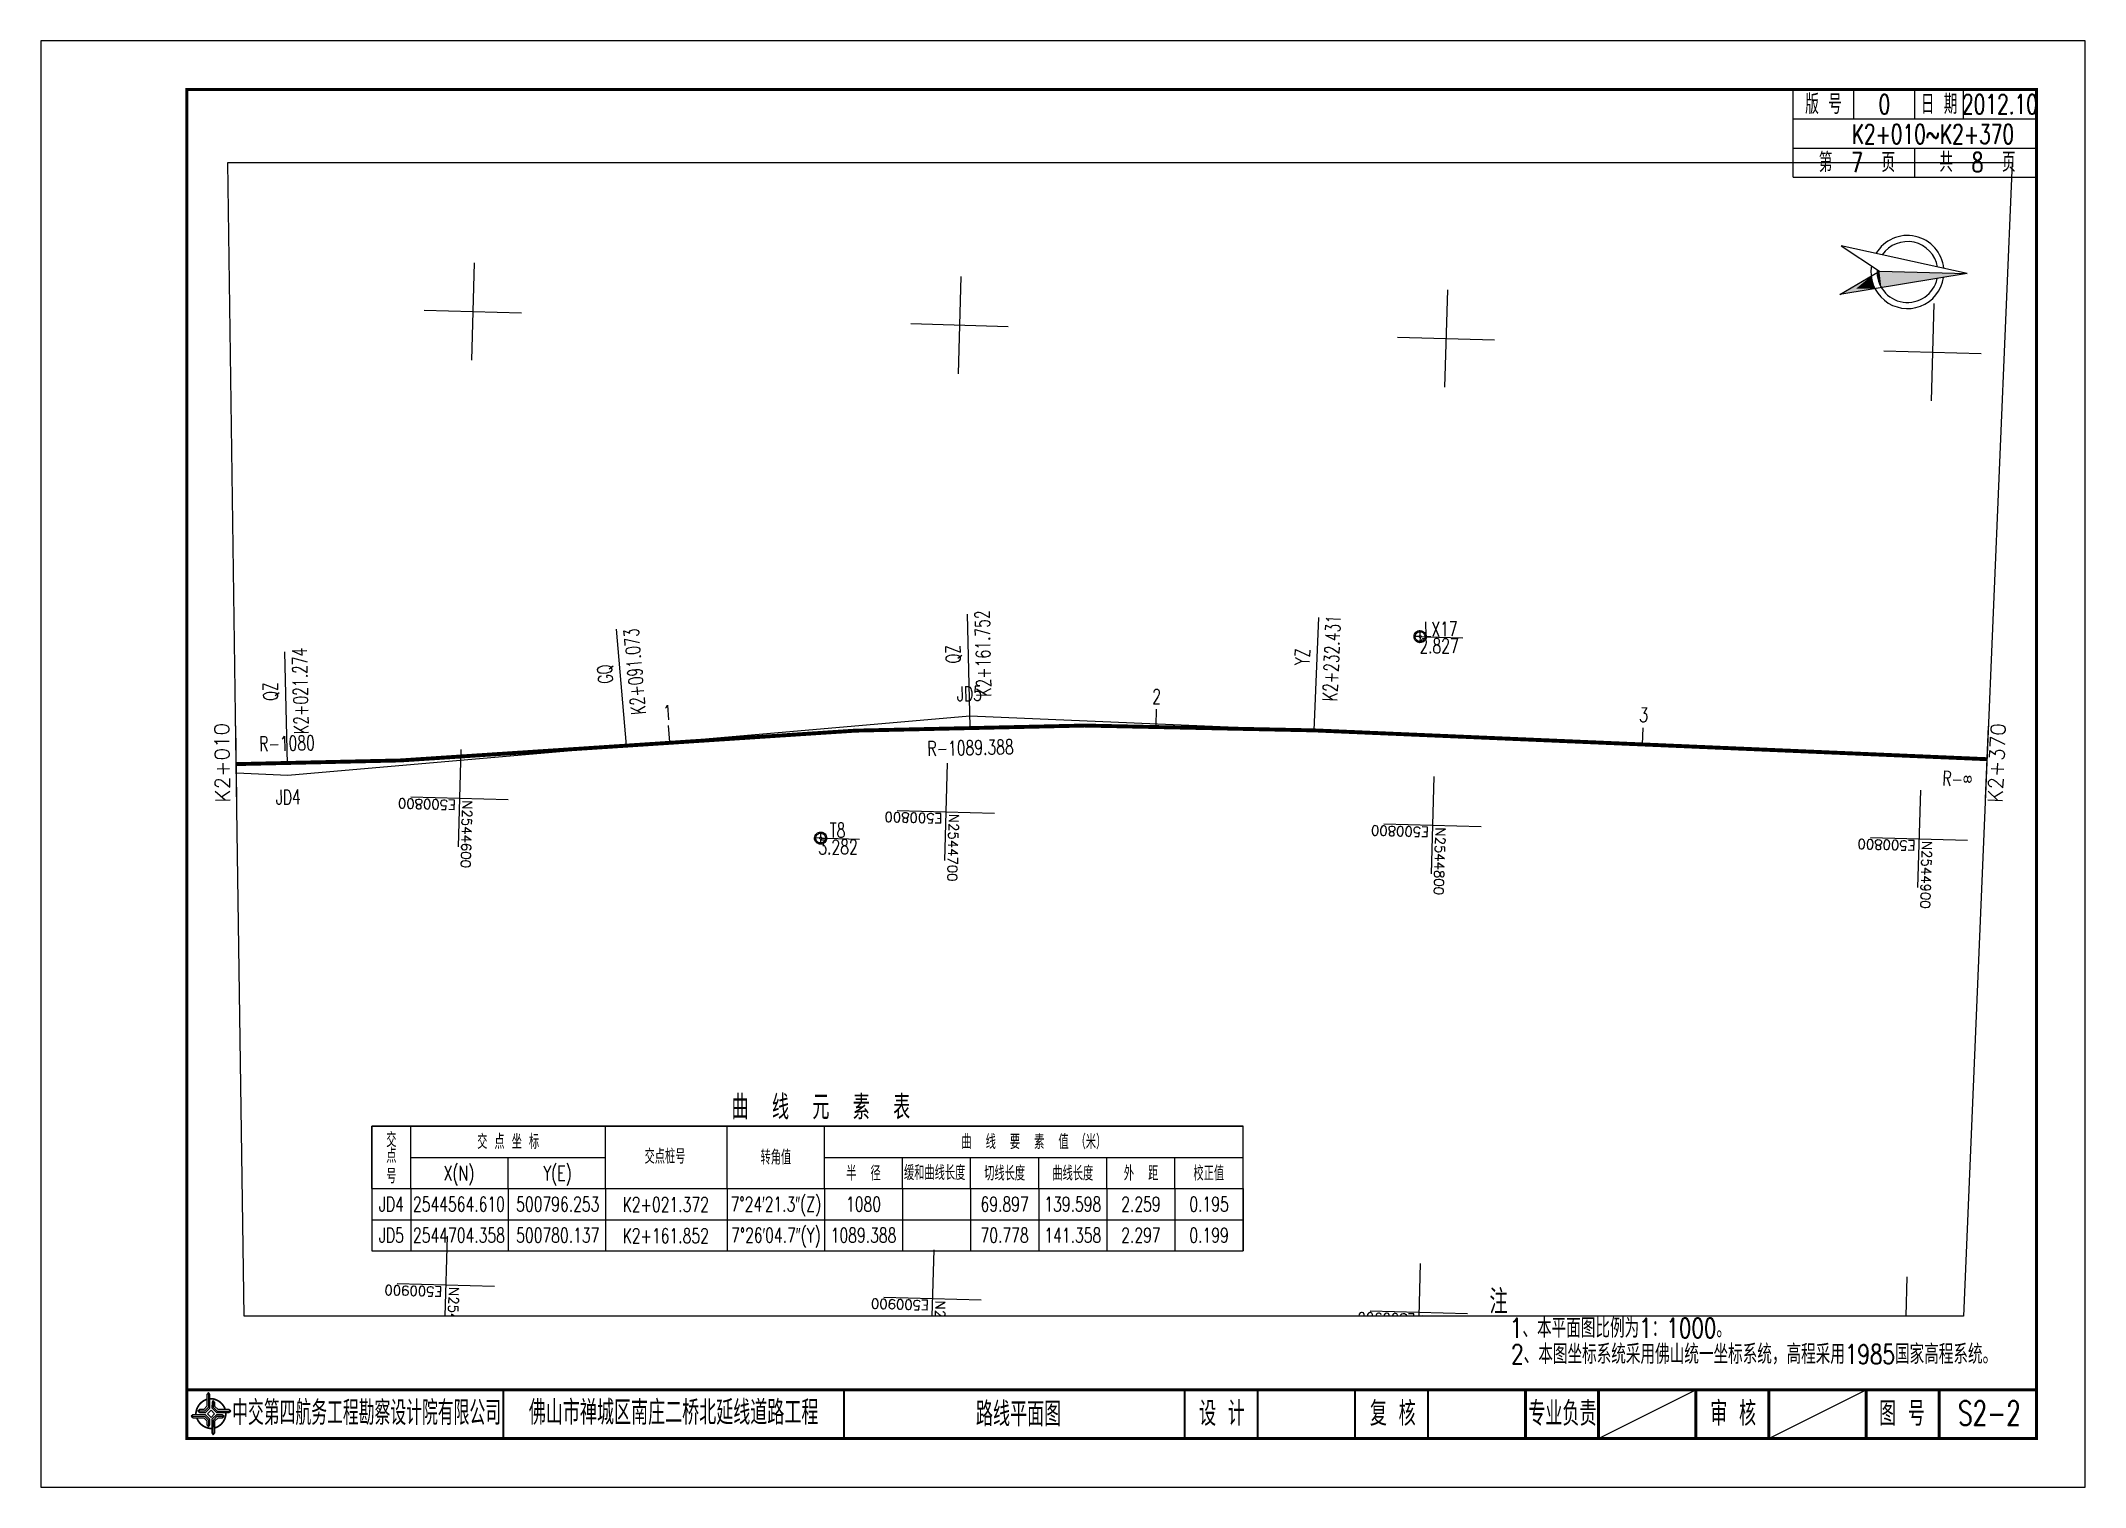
# Paper-space layout '平面图007' of a CAD drawing. Header units: inches, sheet in millimetres. Extents: x -7 to 413, y -20 to 277.
# The model-space entities are those that its viewports show. They can reach past a viewport. Long polylines and large blocks are cut down to what shows.
import ezdxf
from ezdxf.enums import TextEntityAlignment as Align

# ---------------------------------------------------------------- set-up
doc = ezdxf.new("R2010")
doc.units = ezdxf.units.IN
for name, color, linetype in [('canshu', 7, 'Continuous'), ('circle', 3, 'Continuous'), ('HIDE_B', 7, 'Continuous'), ('station', 6, 'Continuous'), ('zhix', 7, 'Continuous'), ('内起讫桩号', 7, 'Continuous'), ('图框', 7, 'Continuous'), ('坐标网', 2, 'Continuous'), ('控制导线点', 7, 'Continuous'), ('文字', 7, 'Continuous'), ('标题栏', 7, 'Continuous'), ('次轮廓线', 7, 'Continuous'), ('红色线', 1, 'Continuous'), ('表头', 6, 'Continuous'), ('表线', 7, 'Continuous'), ('表行', 7, 'Continuous'), ('要素桩', 7, 'Continuous')]:
    doc.layers.add(name, color=color, linetype=linetype)
doc.styles.add('GTF_XW', font='simplex1.shx', dxfattribs={"width": 0.7, "bigfont": 'hztxt.shx'})
doc.styles.get("Standard").update_dxf_attribs({"font": 'simplex1.shx', "width": 0.7, "bigfont": 'hztxt.shx'})
doc.styles.add('内起讫桩号', font='simplex1.shx', dxfattribs={"width": 0.7, "bigfont": 'hztxt.shx'})
doc.styles.add('表头', font='simplex1.shx', dxfattribs={"width": 0.7, "bigfont": 'hztxt.shx'})
doc.styles.add('表行', font='simplex1.shx', dxfattribs={"width": 0.7, "bigfont": 'hztxt.shx'})

# ---------------------------------------------------------------- blocks, each defined once
blk = doc.blocks.new('TK.SBZ')
at = {"layer": '标题栏'}
blk.add_line((-15, 0), (15, 0), dxfattribs=at)
at = {"layer": '内起讫桩号', "style": '内起讫桩号'}
blk.add_attdef('0001', text='', height=2.5, dxfattribs=at).set_placement((0, 1), align=Align.BOTTOM_CENTER)
blk = doc.blocks.new('TK.EBZ')
at = {"layer": '标题栏'}
blk.add_line((-15, 0), (15, 0), dxfattribs=at)
at = {"layer": '内起讫桩号', "style": '内起讫桩号'}
blk.add_attdef('0001', text='', height=2.5, dxfattribs=at).set_placement((0, -1), align=Align.TOP_CENTER)
blk = doc.blocks.new('*U18')
at = {"linetype": 'Continuous'}
for points in [[(7.37, -20.86), (4.74, -14.23), (2.1, -14.85)], [(7.37, -20.86), (2.1, -14.85), (10, -27.5)], [(7.37, -20.86), (7.24, -13.14), (4.74, -14.23)], [(7.37, -20.86), (10, -27.5), (7.24, -13.14)]]:
    blk.add_solid(points, dxfattribs=at)
blk = doc.blocks.new('*U17')
at = {"linetype": 'Continuous'}
for points in [[(0, 24.5), (0, -11.5), (6.74, -10.53)], [(0.62, -12.48), (6.74, -10.53), (0, -11.5)], [(6.74, -10.53), (0.62, -12.48), (3.8, -11.91)]]:
    blk.add_solid(points, dxfattribs=at)
blk = doc.blocks.new('TK.ZBZ')
for p, q in [((0, 24.5), (-10, -27.5)), ((0, -11.5), (0, 24.5)), ((0, 24.5), (10, -27.5)), ((-10, -27.5), (0, -11.5)), ((10, -27.5), (0, -11.5))]:
    blk.add_line(p, q)
for radius, start, end in [(15, 97.08036, 241.14858), (12.5, 100.83878, 237.39017), (15, 261.96927, 82.91964), (12.5, 267.17751, 79.16122)]:
    blk.add_arc((0, 0), radius, start, end)
at = {"linetype": 'Continuous'}
for name in ['*U17', '*U18']:
    blk.add_blockref(name, (0, 0), dxfattribs=at)
blk = doc.blocks.new('曲线元素表带坐标无要素桩表行')
at = {"layer": '表线'}
for p, q in [((-179, 0), (-179, -12.8)), ((-163, 0), (-163, -12.8)), ((-123, 0), (-123, -12.8)), ((-83, 0), (-83, -12.8)), ((-33, 0), (-33, -12.8)), ((7, 0), (7, -12.8)), ((39, 0), (39, -12.8)), ((67, 0), (67, -12.8)), ((95, 0), (95, -12.8)), ((123, 0), (123, -12.8)), ((151, 0), (151, -12.8)), ((179, 0), (179, -12.8)), ((-179, -12.8), (179, -12.8))]:
    blk.add_line(p, q, dxfattribs=at)
at = {"layer": '表行', "style": '表行'}
for tag, width, p in [('JDNAME', 0.75, (-171, -6.4)), ('XN', 0.75, (-143.25, -6.4)), ('YE', 0.75, (-102.62, -6.4)), ('JDZH', 0.75, (-58.27, -6.59)), ('ZHUANJ', 0.65, (-13, -6.4)), ('RR', 0.75, (23, -6.4)), ('S1_S2', 0.75, (53, -6.4)), ('T1_T2', 0.75, (81, -6.4)), ('SC', 0.75, (109, -6.4)), ('EE', 0.75, (137, -6.4)), ('S_T', 0.75, (165, -6.4))]:
    blk.add_attdef(tag, text='', height=4.5, dxfattribs=dict(at, width=width)).set_placement(p, align=Align.MIDDLE_CENTER)
blk = doc.blocks.new('曲线元素表带坐标无要素桩表头')
at = {"layer": '表线'}
for p, q in [((-179, 25.6), (179, 25.6)), ((-179, 0), (-179, 25.6)), ((179, 0), (179, 25.6))]:
    blk.add_line(p, q, dxfattribs=at)
at = {"layer": '表线', "color": 7}
for p, q in [((-163, 0), (-163, 25.6)), ((-83, 0), (-83, 25.6)), ((-33, 0), (-33, 25.6)), ((7, 0), (7, 25.6)), ((-163, 12.8), (-83, 12.8)), ((-123, 0), (-123, 12.8)), ((7, 12.8), (179, 12.8)), ((39, 0), (39, 12.8)), ((67, 0), (67, 12.8)), ((95, 0), (95, 12.8)), ((123, 0), (123, 12.8)), ((151, 0), (151, 12.8)), ((-179, 0), (179, 0))]:
    blk.add_line(p, q, dxfattribs=at)
at = {"layer": '表头', "color": 7, "style": '表头', "width": 0.7}
for s, height, p in [('曲  线  元  素  表', 10, (5.5, 33.38)), ('点', 6, (-171, 13.5)), ('交', 6, (-171, 20)), ('交 点 坐 标', 6, (-123, 19.25)), ('交点桩号', 6, (-58.56, 13.19)), ('曲  线  要  素  值 （米）', 6, (93, 19.2)), ('号', 6, (-171, 5.13)), ('X(N)', 6, (-143.25, 6.25)), ('Y(E)', 6, (-102.75, 6.25)), ('转角值', 6, (-13, 12.8)), ('半  径', 6, (23, 6.25)), ('缓和曲线长度', 6, (52.24, 6.45)), ('切线长度', 6, (81, 6.25)), ('曲线长度', 6, (109, 6.25)), ('外  距', 6, (137.06, 6.25)), ('校正值', 6, (164.88, 6.25))]:
    blk.add_text(s, height=height, dxfattribs=at).set_placement(p, align=Align.MIDDLE_CENTER)
blk = doc.blocks.new('tb')
at = {"lineweight": -3}
h = blk.add_hatch(color=256, dxfattribs=at)
h.paths.add_polyline_path([(-1.23, -0.13), (-3.78, -0.14), (-4.14, -0.41), (-1.4, -0.44), (-0.56, -1.24), (-0.54, -2.62), (-0.27, -2.2), (-0.26, -1.06)])
h.paths.add_polyline_path([(0.13, -1.08), (0.14, -3.86), (0.41, -4.26), (0.44, -1.24), (1.25, -0.43), (2.66, -0.43), (2.26, -0.16), (1.07, -0.15)])
h.paths.add_polyline_path([(1.08, 0.3), (3.62, 0.3), (4.02, 0.56), (1.25, 0.57), (0.43, 1.39), (0.43, 2.8), (0.16, 2.41), (0.15, 1.24)])
h.paths.add_polyline_path([(-0.28, 1.21), (-0.28, 3.99), (-0.56, 4.39), (-0.57, 1.41), (-1.38, 0.6), (-2.74, 0.56), (-2.33, 0.3), (-1.2, 0.29)])
for p, q in [((-0.56, 4.39), (-0.57, 1.41)), ((-1.38, 0.6), (-2.74, 0.56)), ((-0.57, 1.41), (-1.38, 0.6)), ((0.43, 2.8), (0.43, 1.39)), ((0.43, 1.39), (1.25, 0.57)), ((1.25, 0.57), (4.02, 0.56)), ((-4.14, -0.41), (-1.4, -0.44)), ((-1.4, -0.44), (-0.56, -1.24)), ((-0.56, -1.24), (-0.54, -2.62)), ((0.41, -4.26), (0.44, -1.24)), ((0.44, -1.24), (1.25, -0.43)), ((1.25, -0.43), (2.66, -0.43))]:
    blk.add_line(p, q, dxfattribs=at)
at = {"lineweight": -3, "flags": 128}
for points in [[(-0.9, 3.99), (-0.9, 1.58), (-1.53, 0.91), (-2.34, 0.91), (-2.74, 0.56), (-2.33, 0.3), (-1.2, 0.29), (-0.28, 1.21), (-0.28, 3.99), (-0.56, 4.39)], [(-0.04, 0.77), (0.68, 0.04), (-0.04, -0.69), (-0.77, 0.05)], [(3.62, 0.92), (1.43, 0.92), (0.77, 1.54), (0.77, 2.38), (0.43, 2.8), (0.16, 2.41), (0.15, 1.24), (1.08, 0.3), (3.62, 0.3), (4.02, 0.56)], [(-3.73, -0.76), (-1.54, -0.76), (-0.89, -1.39), (-0.89, -2.21), (-0.54, -2.62), (-0.27, -2.2), (-0.26, -1.06), (-1.23, -0.13), (-3.78, -0.14), (-4.14, -0.41)], [(0.75, -3.85), (0.75, -1.43), (1.4, -0.78), (2.26, -0.78), (2.66, -0.43), (2.26, -0.16), (1.07, -0.15), (0.13, -1.08), (0.14, -3.86), (0.41, -4.26)]]:
    blk.add_lwpolyline(points, close=True, dxfattribs=at)
at = {"lineweight": -3, "const_width": 0.35, "flags": 128}
for points in [[(-0.9, 3.02, 0.324167), (-3.16, -0.14)], [(2.88, 0.92, 0.324403), (-0.24, 3.15)], [(0.75, -2.86, 0.325418), (3.02, 0.26)], [(-2.98, -0.76, 0.322976), (0.14, -2.98)]]:
    blk.add_lwpolyline(points, format="xyb", dxfattribs=at)
blk = doc.blocks.new('123')
at = {"layer": '图框', "linetype": 'Continuous'}
for points in [[(-7.5, 277), (-7.5, -20)], [(412.5, 277), (-7.5, 277)], [(412.5, -20), (412.5, 277)], [(-7.5, -20), (412.5, -20)]]:
    blk.add_lwpolyline(points, dxfattribs=at)
blk = doc.blocks.new('控制导线点')
at = {"layer": '控制导线点'}
for p, q in [((500961.792, 2543567.946, 3.298), (500960.192, 2543567.946)), ((500962.192, 2543568.346, 3.298), (500962.192, 2543569.946)), ((500962.192, 2543567.546, 3.298), (500962.192, 2543565.946)), ((500962.592, 2543567.946, 3.298), (500964.192, 2543567.946))]:
    blk.add_line(p, q, dxfattribs=at)
for centre, radius in [((500962.192, 2543567.946), 2.5), ((500962.192, 2543567.946), 2), ((500962.192, 2543567.946, 3.298), 0.4)]:
    blk.add_circle(centre, radius, dxfattribs=at)

msp = doc.modelspace()

# ---------------------------------------------------------------- linework, layer by layer
at = {"layer": 'circle', "flags": 128}
msp.add_lwpolyline([(501098.74, 2542642), (501070.02, 2543056.24), (500722.15, 2543579.97), (500789.69, 2544110.56), (500796.25, 2544564.61), (500780.14, 2544704.36), (500785.15, 2545040.06)], dxfattribs=at)
at = {"layer": 'circle'}
for centre in [(500781.19, 2544775.13), (500788.25, 2544634.05)]:
    msp.add_circle(centre, 0, dxfattribs=at)
at = {"layer": 'station'}
for p, q in [((500782.2, 2544842.69), (500778.78, 2544842.74)), ((500781.19, 2544742.7), (500777.76, 2544742.65)), ((500787.26, 2544642.92), (500783.85, 2544642.55))]:
    msp.add_line(p, q, dxfattribs=at)
at = {"layer": 'zhix', "const_width": 0.8, "flags": 128}
msp.add_lwpolyline([(500795.24, 2544494.72, 0.032326), (500788.25, 2544634.05, -0.032451), (500781.19, 2544775.13), (500785.15, 2545040.06)], format="xyb", dxfattribs=at)
at = {"layer": '坐标网'}
for p, q in [((500700, 2544890), (500700, 2544910)), ((500800, 2544890), (500800, 2544910)), ((500900, 2544890), (500900, 2544910)), ((500690, 2544900), (500710, 2544900)), ((500790, 2544900), (500810, 2544900)), ((500890, 2544900), (500910, 2544900)), ((500700, 2544790), (500700, 2544810)), ((500800, 2544790), (500800, 2544810)), ((500900, 2544790), (500900, 2544810)), ((500690, 2544800), (500710, 2544800)), ((500790, 2544800), (500810, 2544800)), ((500890, 2544800), (500910, 2544800)), ((500700, 2544690), (500700, 2544710)), ((500800, 2544690), (500800, 2544710)), ((500900, 2544690), (500900, 2544710)), ((500690, 2544700), (500710, 2544700)), ((500790, 2544700), (500810, 2544700)), ((500890, 2544700), (500910, 2544700)), ((500700, 2544590), (500700, 2544610)), ((500800, 2544590), (500800, 2544610)), ((500900, 2544590), (500900, 2544610)), ((500690, 2544600), (500710, 2544600)), ((500790, 2544600), (500810, 2544600)), ((500890, 2544600), (500910, 2544600))]:
    msp.add_line(p, q, dxfattribs=at)
at = {"layer": '控制导线点'}
for p, q in [((500761.34, 2544797.63, -10.74), (500761.34, 2544805.18, -10.74)), ((500806.12, 2544675.67, -11.92), (500806.12, 2544682.42, -11.92))]:
    msp.add_line(p, q, dxfattribs=at)
at = {"layer": '要素桩'}
for p, q in [((500781.19, 2544775.13), (500757.97, 2544775.48)), ((500782.43, 2544704.47), (500759.31, 2544703.32)), ((500788.25, 2544634.05), (500764.43, 2544631.3)), ((500794, 2544564.5), (500770.94, 2544563.34))]:
    msp.add_line(p, q, dxfattribs=at)

# ---------------------------------------------------------------- block references
at = {"layer": '控制导线点', "xscale": 0.5, "yscale": 0.5, "zscale": 0.5}
for p in [(250280.24, 1273012.41, -10.74), (250325.03, 1272890.45, -11.92)]:
    msp.add_blockref('控制导线点', p, dxfattribs=at)

# ---------------------------------------------------------------- texts
at = {"layer": 'canshu', "style": 'GTF_XW', "width": 0.7}
for s, rotation, p in [('R-∞', 89.1438, (500787.46, 2544907.53)), ('R-1089.388', 92.8611, (500786.71, 2544704.69)), ('JD5', 92.8611, (500775.64, 2544704.13)), ('R-1080', 92.8755, (500789.72, 2544564.28)), ('JD4', 92.8755, (500800.75, 2544564.84))]:
    msp.add_text(s, height=3, rotation=rotation, dxfattribs=at).set_placement(p, align=Align.MIDDLE)
at = {"layer": 'station', "style": 'GTF_XW', "width": 0.7}
for s, rotation, p in [('3', 89.1438, (500777.63, 2544842.76)), ('2', 90.8495, (500776.62, 2544742.63)), ('1', 96.1089, (500782.71, 2544642.43))]:
    msp.add_text(s, height=3, rotation=rotation, dxfattribs=at).set_placement(p, align=Align.CENTER)
at = {"layer": '坐标网', "style": 'GTF_XW'}
for s, p in [('N2544900', (500800.4, 2544900.67)), ('N2544900', (500900.4, 2544900.67)), ('N2544800', (500800.4, 2544800.67)), ('N2544800', (500900.4, 2544800.67)), ('N2544700', (500800.4, 2544700.67)), ('N2544700', (500900.4, 2544700.67)), ('N2544600', (500800.4, 2544600.67)), ('N2544600', (500900.4, 2544600.67))]:
    msp.add_text(s, height=2, dxfattribs=at).set_placement(p)
for s, p in [('E500800', (500800.4, 2544899.33)), ('E500900', (500900.4, 2544899.33)), ('E500800', (500800.4, 2544799.33)), ('E500900', (500900.4, 2544799.33)), ('E500800', (500800.4, 2544699.33)), ('E500900', (500900.4, 2544699.33)), ('E500800', (500800.4, 2544599.33)), ('E500900', (500900.4, 2544599.33))]:
    msp.add_text(s, height=2, rotation=270, dxfattribs=at).set_placement(p)
at = {"layer": '控制导线点', "ltscale": 1000, "width": 0.7}
for s, p in [('LX17', (500759.54, 2544804.05, -12.99)), ('2.827', (500762.98, 2544804.37, -12.99)), ('T8', (500804.35, 2544679.46, -14.17)), ('3.282', (500807.71, 2544682.09, -14.17))]:
    msp.add_text(s, height=3, rotation=91.9824, dxfattribs=at).set_placement(p, align=Align.MIDDLE_RIGHT)
at = {"layer": '要素桩', "style": 'GTF_XW', "width": 0.7}
for s, rotation, p in [('K2+232.431', 179.1438, (500766.24, 2544778.35)), ('YZ', 179.1438, (500766.15, 2544772.35)), ('K2+161.752', 182.8611, (500767.3, 2544706.72)), ('QZ', 182.8611, (500767.6, 2544700.73)), ('K2+091.073', 186.5784, (500773, 2544635.31)), ('GQ', 186.5784, (500773.69, 2544629.35)), ('K2+021.274', 182.8755, (500778.86, 2544566.74)), ('QZ', 182.8755, (500779.17, 2544560.75))]:
    msp.add_text(s, height=3, rotation=rotation, dxfattribs=at).set_placement(p, align=Align.MIDDLE)

psp = doc.layouts.new('平面图007')

# ---------------------------------------------------------------- linework, layer by layer
at = {"layer": 'HIDE_B', "flags": 128}
psp.add_lwpolyline([(34.24, 15.09), (32.65, 128.81), (30.92, 252), (397.54, 252), (392.34, 128.81), (387.54, 15.09), (34.24, 15.09)], close=True, dxfattribs=at)
at = {"layer": '图框', "linetype": 'Continuous'}
for p, q in [((312.5, -10), (332.5, 0)), ((347.5, -10), (367.5, 0))]:
    psp.add_line(p, q, dxfattribs=at)
at = {"layer": '图框', "linetype": 'Continuous', "const_width": 0.6}
for points in [[(402.5, 267), (22.5, 267), (22.5, -10), (402.5, -10), (402.5, 267)], [(22.5, 0), (402.5, 0)], [(297.5, -10), (297.5, 0)], [(297.5, -10), (297.5, 0)], [(312.5, -10), (312.5, 0)], [(332.5, -10), (332.5, 0)], [(347.5, -10), (347.5, 0)], [(367.5, -10), (367.5, 0)], [(382.5, -10), (382.5, 0)]]:
    psp.add_lwpolyline(points, dxfattribs=at)
at = {"layer": '图框', "const_width": 0.4}
for points in [[(87.5, 0), (87.5, -10)], [(157.5, -10), (157.5, 0)], [(227.5, -10), (227.5, 0)], [(242.5, -10), (242.5, 0)], [(262.5, -10), (262.5, 0)], [(277.5, -10), (277.5, 0)]]:
    psp.add_lwpolyline(points, dxfattribs=at)
at = {"layer": '文字'}
for p, q in [((352.5, 249), (352.5, 267)), ((365, 261), (365, 267)), ((377.5, 261), (377.5, 267)), ((352.5, 261), (402.5, 261)), ((352.5, 255), (402.5, 255)), ((377.5, 249), (377.5, 255)), ((352.5, 249), (402.5, 249))]:
    psp.add_line(p, q, dxfattribs=at)
at = {"layer": '次轮廓线'}
psp.add_line((387.5, 261), (387.5, 267), dxfattribs=at)
at = {"layer": '红色线'}
for p, q in [((60.51, 54.12), (60.51, 28.52)), ((239.51, 54.12), (60.51, 54.12)), ((239.51, 28.52), (239.51, 54.12)), ((60.51, 28.52), (239.51, 28.52))]:
    psp.add_line(p, q, dxfattribs=at)

# ---------------------------------------------------------------- block references
psp.add_blockref('123', (0, 0))
at = {"xscale": 0.5, "yscale": 0.5, "zscale": 0.5}
psp.add_blockref('曲线元素表带坐标无要素桩表头', (150.01, 41.32), dxfattribs=at)
ref = psp.add_blockref('曲线元素表带坐标无要素桩表行', (150.01, 41.32), dxfattribs=dict(xscale=0.5, yscale=0.5, zscale=0.5))
ref.add_attrib('JDNAME', 'JD4', dxfattribs={"layer": '表行', "height": 3, "style": '表行', "width": 0.7}).set_placement((64.51, 38.12), align=Align.MIDDLE_CENTER)
ref.add_attrib('YE', '500796.253', dxfattribs={"layer": '表行', "height": 3, "style": '表行', "width": 0.7}).set_placement((98.7, 38.12), align=Align.MIDDLE_CENTER)
ref.add_attrib('XN', '2544564.610', dxfattribs={"layer": '表行', "height": 3, "style": '表行', "width": 0.7}).set_placement((78.39, 38.12), align=Align.MIDDLE_CENTER)
ref.add_attrib('JDZH', 'K2+021.372', dxfattribs={"layer": '表行', "height": 3, "style": '表行', "width": 0.7}).set_placement((120.88, 38.02), align=Align.MIDDLE_CENTER)
ref.add_attrib('ZHUANJ', '7°24′21.3″(Z)', dxfattribs={"layer": '表行', "height": 3, "style": '表行', "width": 0.7}).set_placement((143.51, 38.12), align=Align.MIDDLE_CENTER)
ref.add_attrib('RR', '1080', dxfattribs={"layer": '表行', "height": 3, "style": '表行', "width": 0.7}).set_placement((161.51, 38.12), align=Align.MIDDLE_CENTER)
ref.add_attrib('T1_T2', '69.897', dxfattribs={"layer": '表行', "height": 3, "style": '表行', "width": 0.7}).set_placement((190.51, 38.12), align=Align.MIDDLE_CENTER)
ref.add_attrib('SC', '139.598', dxfattribs={"layer": '表行', "height": 3, "style": '表行', "width": 0.7}).set_placement((204.51, 38.12), align=Align.MIDDLE_CENTER)
ref.add_attrib('EE', '2.259', dxfattribs={"layer": '表行', "height": 3, "style": '表行', "width": 0.7}).set_placement((218.51, 38.12), align=Align.MIDDLE_CENTER)
ref.add_attrib('S_T', '0.195', dxfattribs={"layer": '表行', "height": 3, "style": '表行', "width": 0.7}).set_placement((232.51, 38.12), align=Align.MIDDLE_CENTER)
ref = psp.add_blockref('曲线元素表带坐标无要素桩表行', (150.01, 34.92), dxfattribs=dict(xscale=0.5, yscale=0.5, zscale=0.5))
ref.add_attrib('JDNAME', 'JD5', dxfattribs={"layer": '表行', "height": 3, "style": '表行', "width": 0.7}).set_placement((64.51, 31.72), align=Align.MIDDLE_CENTER)
ref.add_attrib('YE', '500780.137', dxfattribs={"layer": '表行', "height": 3, "style": '表行', "width": 0.7}).set_placement((98.7, 31.72), align=Align.MIDDLE_CENTER)
ref.add_attrib('XN', '2544704.358', dxfattribs={"layer": '表行', "height": 3, "style": '表行', "width": 0.7}).set_placement((78.39, 31.72), align=Align.MIDDLE_CENTER)
ref.add_attrib('JDZH', 'K2+161.852', dxfattribs={"layer": '表行', "height": 3, "style": '表行', "width": 0.7}).set_placement((120.88, 31.62), align=Align.MIDDLE_CENTER)
ref.add_attrib('ZHUANJ', '7°26′04.7″(Y)', dxfattribs={"layer": '表行', "height": 3, "style": '表行', "width": 0.7}).set_placement((143.51, 31.72), align=Align.MIDDLE_CENTER)
ref.add_attrib('RR', '1089.388', dxfattribs={"layer": '表行', "height": 3, "style": '表行', "width": 0.7}).set_placement((161.51, 31.72), align=Align.MIDDLE_CENTER)
ref.add_attrib('T1_T2', '70.778', dxfattribs={"layer": '表行', "height": 3, "style": '表行', "width": 0.7}).set_placement((190.51, 31.72), align=Align.MIDDLE_CENTER)
ref.add_attrib('SC', '141.358', dxfattribs={"layer": '表行', "height": 3, "style": '表行', "width": 0.7}).set_placement((204.51, 31.72), align=Align.MIDDLE_CENTER)
ref.add_attrib('EE', '2.297', dxfattribs={"layer": '表行', "height": 3, "style": '表行', "width": 0.7}).set_placement((218.51, 31.72), align=Align.MIDDLE_CENTER)
ref.add_attrib('S_T', '0.199', dxfattribs={"layer": '表行', "height": 3, "style": '表行', "width": 0.7}).set_placement((232.51, 31.72), align=Align.MIDDLE_CENTER)
at = {"lineweight": -3}
psp.add_blockref('tb', (27.5, -4.99), dxfattribs=at)
at = {"layer": '标题栏', "xscale": 0.5000000000000518, "yscale": 0.4999999999999951, "zscale": 0.5, "rotation": 268.4058318610838}
psp.add_blockref('TK.ZBZ', (376, 229.54), dxfattribs=at)
at = {"layer": '标题栏'}
ref = psp.add_blockref('TK.SBZ', (32.65, 128.81), dxfattribs=dict(at, xscale=0.4999999999999985, yscale=0.5000000000000127, zscale=0.5, rotation=90.80163014857575))
ref.add_attrib('0001', 'K2+010', dxfattribs={"layer": '内起讫桩号', "height": 3, "rotation": 90.8016, "style": '内起讫桩号'}).set_placement((32.15, 128.8), align=Align.BOTTOM_CENTER)
ref = psp.add_blockref('TK.EBZ', (392.34, 128.81), dxfattribs=dict(at, xscale=0.5000000000000021, yscale=0.5000000000000021, zscale=0.5, rotation=87.58374259542835))
ref.add_attrib('0001', 'K2+370', dxfattribs={"layer": '内起讫桩号', "height": 3, "rotation": 87.5837, "style": '内起讫桩号'}).set_placement((392.84, 128.79), align=Align.TOP_CENTER)

# ---------------------------------------------------------------- texts
at = {"layer": '图框', "width": 0.75}
for s, height, p in [('注', 5, (290.12, 15.58)), ('   1、本平面图比例为1：1000。', 4, (287.61, 10.66)), ('   2、本图坐标系统采用佛山统一坐标系统，高程采用1985国家高程系统。', 4, (287.87, 5.29))]:
    psp.add_text(s, height=height, dxfattribs=at).set_placement(p)
at = {"layer": '图框'}
for s, width, p in [('中交第四航务工程勘察设计院有限公司', 0.65, (59.43, -4.75)), ('佛山市禅城区南庄二桥北延线道路工程', 0.7, (122.5, -4.69)), ('设 计', 0.7, (235.16, -4.91)), ('复 核', 0.7, (270.26, -4.91))]:
    psp.add_text(s, height=5, dxfattribs=dict(at, width=width)).set_placement(p, align=Align.MIDDLE_CENTER)
at = {"layer": '图框', "linetype": 'Continuous', "width": 0.7}
for s, p in [('专业负责', (305.11, -4.91)), ('审 核', (340.19, -4.91)), ('图 号', (374.88, -4.91)), ('S2-2', (392.84, -4.8))]:
    psp.add_text(s, height=5, dxfattribs=at).set_placement(p, align=Align.MIDDLE_CENTER)
at = {"layer": '图框', "width": 0.7}
psp.add_attdef('路线平面图', text='图 纸 名 称', height=5, dxfattribs=at).set_placement((193.37, -5), align=Align.MIDDLE_CENTER)
at = {"layer": '文字', "width": 0.7}
for s, p in [('版 号', (358.75, 264)), ('0', (371.25, 264)), ('日 期', (382.5, 264)), ('2012.10', (395, 264))]:
    psp.add_text(s, height=4, dxfattribs=at).set_placement(p, align=Align.MIDDLE_CENTER)
for s, p in [('K2+010~K2+370', (364.54, 255.86)), ('第  7  页', (357.78, 250.05)), ('共  8  页', (382.55, 250.09))]:
    psp.add_text(s, height=4, dxfattribs=at).set_placement(p)

# ---------------------------------------------------------------- viewports
at = {"layer": 'HIDE_B', "lineweight": 0, "view_twist_angle": -91.59416814}
vp = psp.add_viewport(center=(214.23, 133.54), size=(366.61, 236.9109), view_center_point=(2529818.66, -571384.6), view_height=236.9109, dxfattribs=at)
vp.dxf.flags = 0x10000  # cut along an outline
vp.dxf.clipping_boundary_handle = psp.add_lwpolyline([(34.24, 15.09), (32.65, 128.81), (30.92, 252), (397.54, 252), (392.34, 128.81), (387.54, 15.09), (34.24, 15.09)], format="xyb", close=True, dxfattribs={"invisible": 1}).dxf.handle

doc.saveas('drawing.dxf')
